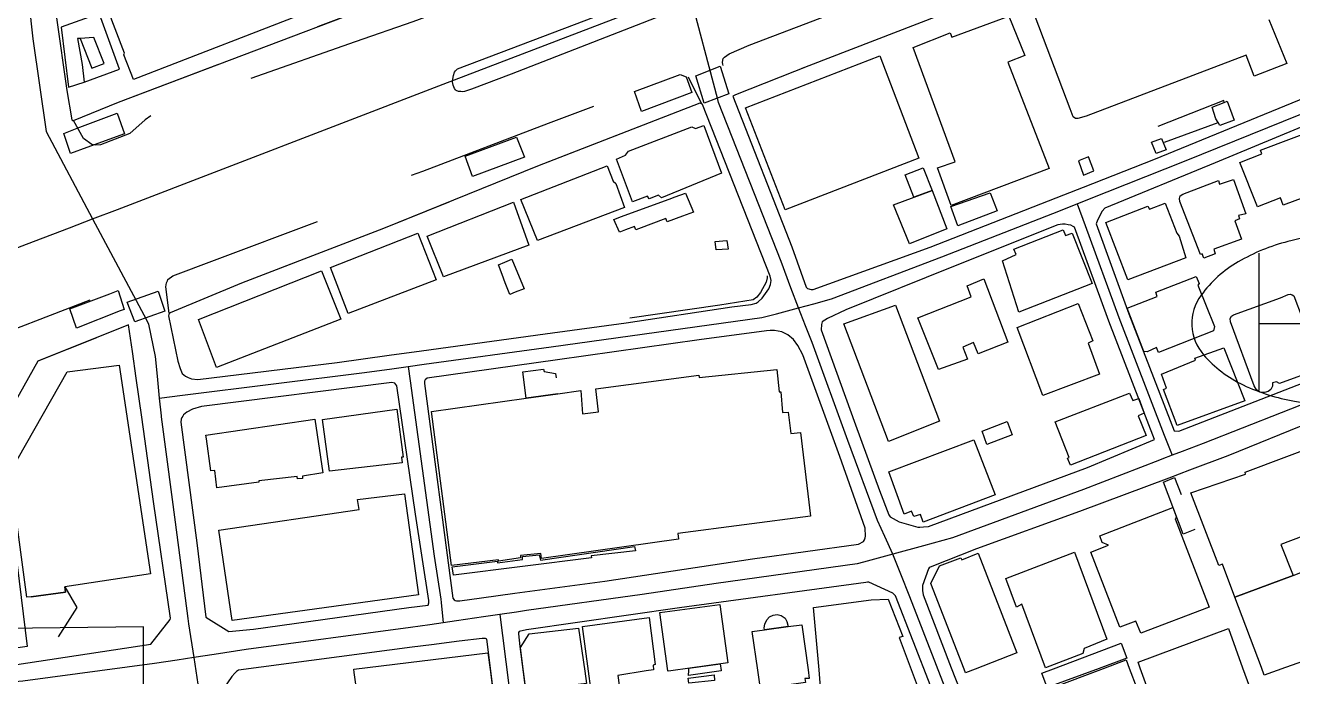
# Model space of a CAD drawing. Header units: millimetres. Extents: x 198785 to 203305, y 542885 to 545889.
# Drawn here: x 201255.7 to 201493.1, y 543741.1 to 543863.1 of the extents above; entities that cross this region are included whole.
import ezdxf

# ---------------------------------------------------------------- set-up
doc = ezdxf.new("R2010")
doc.units = ezdxf.units.MM
for name, pattern in [('FENCE_25K', [54.3, 28.7, -9.2, -16.4]), ('HIDDEN_BULD_25K', [28.8, 18.4, -10.4]), ('HIDDEN_IN_25K', [56.5, 36.5, -20])]:
    doc.linetypes.add(name, pattern=pattern)
for name, color, linetype in [('A0013114', 253, 'Continuous'), ('A0013117', 253, 'Continuous'), ('A0023214', 253, 'Continuous'), ('A0023217', 253, 'Continuous'), ('A0033324', 253, 'Continuous'), ('A0043325', 253, 'Continuous'), ('A0151224', 253, 'Continuous'), ('B0014111', 253, 'Continuous'), ('B0014112', 253, 'Continuous'), ('B0014113', 253, 'Continuous'), ('B0014116', 253, 'Continuous'), ('B0014511', 253, 'Continuous'), ('B0014611', 253, 'Continuous'), ('B0024120', 253, 'Continuous'), ('C0076117', 253, 'Continuous'), ('C0523121', 253, 'Continuous')]:
    doc.layers.add(name, color=color, linetype=linetype)

# ---------------------------------------------------------------- blocks, each defined once
blk = doc.blocks.new('B0014511')
at = {"layer": 'B0014511'}
blk.add_lwpolyline([(-31.17, -1.27, 0.169014), (-29, -6.77, 0.105159), (-21.57, -12.43, 0.067248), (-11.97, -15.47, 0.053397), (0.67, -16.3, 0.053397), (13.19, -14.44, 0.067248), (22.51, -10.63, 0.105159), (29.45, -4.38, 0.169014), (31.17, 1.27, 0.169014), (29, 6.77, 0.105159), (21.57, 12.43, 0.067248), (11.97, 15.47, 0.053397), (-0.67, 16.3, 0.053397), (-13.19, 14.44, 0.067248), (-22.51, 10.63, 0.105159), (-29.45, 4.38, 0.169014)], format="xyb", close=True, dxfattribs=at)
for points in [[(-18.64, 12.26), (-18.64, -13.46)], [(16.58, 13.62), (16.58, -13.46)], [(-18.64, -0.94), (16.58, -0.94)]]:
    blk.add_lwpolyline(points, dxfattribs=at)
blk = doc.blocks.new('B0014611')
at = {"layer": 'B0014611'}
blk.add_lwpolyline([(-30.95, -23.84), (0, -36.34), (31.55, -23.84), (31.55, 26.16), (-30.95, 25.41)], close=True, dxfattribs=at)
for points in [[(0, 15.91), (0, -17.6)], [(-20.65, 0), (19.64, 0)]]:
    blk.add_lwpolyline(points, dxfattribs=at)

msp = doc.modelspace()

# ---------------------------------------------------------------- linework, layer by layer
at = {"layer": 'A0013114'}
for points in [[(201264.74, 543845.29), (201273.18, 543848.76), (201345.79, 543876.26), (201371.34, 543885.67), (201371.55, 543885.9)], [(201486.11, 543887.27), (201485.54, 543887.49), (201485.13, 543887.49), (201454.05, 543875.29), (201435.04, 543868.13), (201402.47, 543855.52), (201388.72, 543850.13), (201388.22, 543849.87)], [(201382.09, 543848.54), (201351.67, 543836.77), (201322.84, 543825.06), (201296.22, 543814.84), (201282.86, 543809.28), (201282.7, 543809.1)], [(201275.09, 543807.03), (201258.08, 543800.23), (201247.86, 543782.04), (201234.79, 543758.37), (201234.78, 543758.07), (201237.18, 543741.81)]]:
    msp.add_lwpolyline(points, dxfattribs=at)
at = {"layer": 'A0013117'}
for points in [[(201258.59, 543891.54), (201258.52, 543891.29), (201258.46, 543890.95), (201258.45, 543890.68), (201259.79, 543878.49), (201261.57, 543864.52), (201263.54, 543850.95), (201264.43, 543845.43), (201264.56, 543845.32), (201264.74, 543845.29)], [(201388.22, 543849.87), (201399.28, 543821.65), (201401.99, 543814.08), (201402.25, 543813.82), (201402.95, 543813.62), (201403.32, 543813.64), (201425.23, 543821.57), (201450.22, 543831.38), (201453.95, 543832.84), (201467.1, 543838), (201499.55, 543851.31), (201499.72, 543851.87), (201486.11, 543887.27)], [(201282.7, 543809.1), (201282.6, 543808.95), (201282.58, 543808.69), (201284.32, 543800.2), (201284.74, 543798.85), (201285.09, 543797.91), (201285.76, 543797.41), (201286.25, 543797.15), (201286.86, 543796.91), (201288.06, 543796.78), (201314.15, 543799.99), (201323.88, 543801.34), (201329.91, 543802.17), (201353.09, 543805.37), (201368.29, 543807.38), (201388.09, 543810.42), (201391.69, 543810.81), (201392.65, 543811.09), (201393.02, 543811.31), (201393.74, 543812.03), (201395.02, 543813.77), (201395.33, 543814.56), (201395.4, 543815.32), (201395.27, 543816.15), (201382.59, 543848.28), (201382.35, 543848.41), (201382.09, 543848.54)], [(201497.91, 543845.22), (201497.41, 543845.2), (201478.58, 543837.37), (201457.93, 543828.88), (201457.45, 543828.31), (201456.56, 543826.66), (201456.29, 543825.93), (201462.42, 543809.11), (201470.9, 543787.15), (201471.79, 543787.11), (201505.97, 543800.39), (201513.51, 543803.12), (201513.84, 543803.37), (201516.44, 543808.57), (201516.55, 543809.03), (201513.47, 543816.88), (201503.76, 543842.28), (201503.25, 543842.58), (201502.29, 543843.08), (201498.34, 543845.16), (201497.91, 543845.22)], [(201449.97, 543825.89), (201449.14, 543825.76), (201429.56, 543817.97), (201409.42, 543809.81), (201405.95, 543808.24), (201404.99, 543807.56), (201404.87, 543807.12), (201404.81, 543806.12), (201411.23, 543788.28), (201415.71, 543776.01), (201417.47, 543771.43), (201417.58, 543771.22), (201417.72, 543771.09), (201419.4, 543770.13), (201422.91, 543769.14), (201423.3, 543769.14), (201423.95, 543769.16), (201424.88, 543769.22), (201454.67, 543780.28), (201467.22, 543785.56), (201458.68, 543807.71), (201452.25, 543825.31), (201451.98, 543825.48), (201451.58, 543825.67), (201451.08, 543825.78), (201450.51, 543825.87), (201449.97, 543825.89)], [(201237.18, 543741.81), (201251.27, 543742.98), (201279.26, 543747.2), (201282.89, 543751.8), (201282.9, 543752.11), (201279.74, 543773.95), (201277.53, 543789.71), (201276.5, 543797.04), (201275.8, 543802.05), (201275.09, 543807.03)], [(201395.25, 543805.97), (201394.56, 543805.93), (201381.93, 543804.23), (201355.4, 543800.45), (201330.98, 543797.06), (201330.62, 543796.71), (201330.53, 543796.49), (201330.51, 543796.06), (201335.82, 543755.85), (201336.03, 543755.52), (201336.27, 543755.36), (201336.5, 543755.33), (201337.12, 543755.34), (201341.17, 543755.89), (201347.41, 543756.74), (201364.3, 543759.03), (201391.95, 543763.19), (201411.79, 543765.92), (201412.72, 543766.42), (201412.9, 543766.75), (201413.03, 543767.15), (201413.11, 543767.43), (201413.03, 543768.91), (201408.31, 543782.39), (201401.35, 543801.38), (201400.42, 543803.14), (201399.64, 543804.26), (201398.52, 543805.16), (201397.42, 543805.72), (201396.04, 543805.94), (201395.25, 543805.97)], [(201324.39, 543796.25), (201288.75, 543791.75), (201287.08, 543791.23), (201285.96, 543790.69), (201285.39, 543790.2), (201285.21, 543789.93), (201285.06, 543789.7), (201284.94, 543789.36), (201284.88, 543788.8), (201287.88, 543766.2), (201289.53, 543752.24), (201293.86, 543749.59), (201298.48, 543750.02), (201327.58, 543754.05), (201331.16, 543754.54), (201331.33, 543754.95), (201331.3, 543755.42), (201328.8, 543771.55), (201325.29, 543795.62), (201324.95, 543796.12), (201324.39, 543796.25)], [(201512.27, 543795.23), (201480.95, 543782.46), (201473.78, 543779.78), (201469.88, 543778.32), (201453.2, 543772.08), (201433.87, 543765.05), (201425.22, 543761.65), (201425.04, 543761.53), (201424.87, 543761.3), (201423.77, 543758.21), (201423.79, 543757.28), (201423.89, 543756.42), (201429.16, 543742.78), (201437.05, 543722.69), (201439.96, 543715.8), (201440.25, 543715.46), (201441.12, 543715.15), (201441.31, 543715.13), (201467.76, 543725.23), (201487.29, 543732.44), (201490.94, 543734.06), (201491.86, 543734.47), (201508.67, 543741.32)], [(201428.65, 543730.81), (201418.74, 543756.28), (201418.55, 543756.48), (201418.2, 543756.76), (201413.7, 543758.83), (201413.48, 543758.85), (201413.15, 543758.79), (201378.26, 543754.01), (201349.63, 543749.91), (201348.21, 543749.61), (201348.08, 543749.4), (201348.08, 543749.13), (201348.38, 543746.75), (201351.09, 543725.58)], [(201341.32, 543748.3), (201337, 543747.75), (201331.84, 543747.09), (201328.22, 543746.63), (201295.65, 543742.36), (201295.32, 543742.12), (201294.97, 543741.79), (201294.4, 543741.14), (201292.68, 543738.6)], [(201345.14, 543724.79), (201342.15, 543748.16), (201341.93, 543748.25), (201341.32, 543748.3)]]:
    msp.add_lwpolyline(points, dxfattribs=at)
at = {"layer": 'A0023214'}
msp.add_lwpolyline([(201212.76, 543805.57), (201255.93, 543822.11), (201264.02, 543825.21), (201268.33, 543826.87), (201272.99, 543828.66), (201333.98, 543852.09), (201376.48, 543868.42), (201379.98, 543869.77), (201383.17, 543870.99), (201400.08, 543877.49), (201474.68, 543906.16), (201479.28, 543907.93)], dxfattribs=at)
at = {"layer": 'A0023217'}
for points in [[(201400.53, 543810.22), (201399.13, 543813.95), (201397.28, 543818.9), (201385.56, 543848.69), (201385.41, 543849.26), (201379.98, 543869.77), (201375.7, 543885.92), (201375.39, 543886.74), (201366.33, 543910.83), (201359.52, 543929.31), (201359.3, 543929.82), (201356.63, 543936.07), (201354.01, 543942.19), (201353.7, 543942.66), (201351.16, 543946.45), (201341.8, 543961.47), (201337.93, 543967.67), (201325.71, 543987.38), (201306.02, 544021.02), (201304.25, 544024.42), (201303.34, 544027.87)], [(201261.36, 544017.08), (201262.17, 544013.48), (201257.23, 543961.02), (201256.18, 543949.95), (201255.19, 543936.69), (201254.02, 543924.5), (201253.68, 543921.8), (201252.66, 543911.62), (201252.03, 543904.67), (201252.05, 543904.51), (201253.09, 543897.32), (201253.96, 543889.56), (201257.17, 543860.62), (201259.62, 543843.22), (201268.33, 543826.87), (201278.42, 543807.94), (201278.82, 543807.18), (201280.06, 543801.12), (201280.42, 543797.44), (201280.82, 543793.32)], [(201452.77, 543829.7), (201454.75, 543830.49), (201472.84, 543837.69), (201500.81, 543848.99), (201503.2, 543849.96)], [(201400.53, 543810.22), (201403.42, 543810.98), (201406.75, 543811.87), (201427.39, 543819.77), (201449.65, 543828.46), (201451.01, 543829), (201452.77, 543829.7)], [(201452.77, 543829.7), (201454.26, 543825.62), (201460.55, 543808.41), (201469.06, 543786.35), (201470.51, 543782.59)], [(201327.43, 543799.22), (201330.44, 543799.63), (201354.25, 543802.91), (201393.67, 543808.39), (201396.41, 543809.12), (201400.53, 543810.22)], [(201418.24, 543764.07), (201416.72, 543767.35), (201415.32, 543770.39), (201409.77, 543785.33), (201403.08, 543803.75), (201401.88, 543806.81), (201400.53, 543810.22)], [(201521.69, 543802.66), (201517.99, 543801.2), (201512.89, 543799.18), (201476.37, 543784.78), (201472.4, 543783.3), (201470.51, 543782.59)], [(201280.82, 543793.32), (201285.15, 543793.86), (201319.27, 543798.12), (201324.4, 543798.81), (201327.43, 543799.22)], [(201327.43, 543799.22), (201327.8, 543796.56), (201332.31, 543763.7), (201333.56, 543755.63), (201333.62, 543755.03), (201333.98, 543751.21)], [(201280.82, 543793.32), (201281.15, 543789.98), (201281.17, 543789.81), (201282.31, 543781.37), (201283.81, 543770.08), (201286.19, 543752.02), (201286.32, 543751.01), (201287.28, 543744.69)], [(201470.51, 543782.59), (201468.58, 543781.87), (201468.14, 543781.7), (201453.94, 543776.18), (201429.38, 543767.13), (201423.99, 543765.65), (201418.24, 543764.07)], [(201418.24, 543764.07), (201412.7, 543762.55), (201411.53, 543762.23), (201385.1, 543758.6), (201371.28, 543756.52), (201349.62, 543753.5), (201347.73, 543753.22), (201344.58, 543752.76)], [(201438.68, 543711.98), (201437.7, 543714.25), (201434.95, 543720.67), (201428.91, 543736.79), (201421.43, 543756.05), (201419.74, 543760.31), (201418.24, 543764.07)], [(201333.98, 543751.21), (201331.5, 543750.85), (201327.9, 543750.34), (201297.07, 543746.19), (201291.08, 543745.27), (201287.28, 543744.69)], [(201344.58, 543752.76), (201341.53, 543752.31), (201336.52, 543751.58), (201333.98, 543751.21)], [(201344.58, 543752.76), (201345.08, 543748.84), (201348.11, 543725.18), (201350.87, 543704.71), (201351, 543703.74), (201351.36, 543700.94)], [(201287.28, 543744.69), (201284.2, 543744.21), (201279.93, 543743.56), (201255.3, 543740.3), (201237.82, 543738.76), (201222.41, 543737.4)], [(201287.28, 543744.69), (201288.41, 543737.2), (201291.07, 543719.68), (201300.91, 543650.01), (201301.56, 543645.37)]]:
    msp.add_lwpolyline(points, dxfattribs=at)
at = {"layer": 'A0033324', "linetype": 'HIDDEN_IN_25K', "flags": 128}
for points in [[(201485.26, 543889.06), (201486.11, 543887.27), (201485.54, 543887.49), (201485.13, 543887.49), (201454.05, 543875.29), (201435.04, 543868.13), (201402.47, 543855.52), (201388.72, 543850.13), (201388.22, 543849.87), (201386.36, 543855.87), (201386.34, 543856.18), (201386.38, 543856.59), (201386.47, 543856.92), (201386.71, 543857.16), (201387.56, 543857.77), (201391.32, 543859.41), (201433.46, 543875.53), (201477.18, 543892.25), (201478.1, 543892.48), (201479.34, 543892.46), (201479.76, 543892.44), (201480.56, 543892.27), (201481.76, 543891.76), (201484.43, 543889.91), (201485.26, 543889.06)], [(201269.82, 543840.77), (201268.8, 543840.67), (201268.18, 543840.78), (201266.61, 543841.91), (201264.74, 543845.29), (201273.18, 543848.76), (201345.79, 543876.26), (201371.34, 543885.67), (201372.09, 543882.27), (201372.12, 543882.06), (201372.33, 543881.17), (201372.37, 543880.82), (201372.3, 543880.57), (201372.12, 543880.32), (201371.63, 543879.92), (201370.38, 543879.34), (201338.04, 543867.41), (201328.31, 543863.79), (201317.53, 543860.03), (201281.88, 543847.58), (201279.85, 543846.56), (201278.21, 543845.45), (201277, 543844.39), (201275.93, 543843.43), (201275.33, 543842.88), (201269.82, 543840.77)], [(201379.86, 543853.49), (201382.35, 543848.41), (201382.09, 543848.54), (201351.67, 543836.77), (201322.84, 543825.06), (201296.22, 543814.84), (201282.86, 543809.28), (201282.7, 543809.1), (201282.03, 543814.15), (201282.16, 543814.89), (201282.34, 543815.24), (201282.45, 543815.5), (201283.36, 543816.2), (201291.15, 543819.12), (201318.52, 543829.4), (201319.67, 543830.12), (201320.62, 543831.17), (201321.86, 543832.57), (201322.32, 543832.87), (201330.16, 543835.84), (201353.74, 543844.8), (201378.29, 543854.06), (201378.61, 543854.06), (201379.86, 543853.49)], [(201237.18, 543741.81), (201232.27, 543741.24), (201232.02, 543741.43), (201229.03, 543764.13), (201229.1, 543765.2), (201229.38, 543767.42), (201229.54, 543768.27), (201230.47, 543770.37), (201241.21, 543788.58), (201243, 543791.62), (201251.12, 543804.89), (201251.53, 543805.37), (201251.84, 543805.55), (201253.04, 543805.98), (201273.55, 543813.88), (201274.12, 543813.81), (201275.09, 543807.03), (201258.08, 543800.23), (201247.86, 543782.04), (201234.79, 543758.37), (201234.78, 543758.07), (201237.18, 543741.81)]]:
    msp.add_lwpolyline(points, dxfattribs=at)
at = {"layer": 'A0043325'}
for points in [[(201387.49, 543850.3), (201382.91, 543848.58), (201381.3, 543853.65), (201385.87, 543855.49), (201387.49, 543850.3)], [(201281.86, 543809.58), (201276.24, 543807.57), (201274.83, 543811.26), (201280.63, 543813.35), (201281.86, 543809.58)]]:
    msp.add_lwpolyline(points, dxfattribs=at)
at = {"layer": 'A0151224'}
for points in [[(201380.56, 543850.54), (201371.15, 543846.99), (201369.83, 543850.71), (201378.37, 543853.94), (201379.49, 543853.47), (201380.56, 543850.54)], [(201267.25, 543840.23), (201264.23, 543839.13), (201262.98, 543842.9), (201265.45, 543843.85), (201272.91, 543846.71), (201274.34, 543842.83), (201267.25, 543840.23)], [(201349.26, 543838.45), (201339.52, 543834.82), (201338.1, 543838.64), (201347.74, 543842.2), (201349.26, 543838.45)], [(201273.51, 543809.62), (201265.31, 543806.41), (201264.07, 543810.01), (201271.55, 543812.85), (201273.14, 543813.45), (201274.27, 543809.92), (201273.51, 543809.62)]]:
    msp.add_lwpolyline(points, dxfattribs=at)
at = {"layer": 'B0014111'}
for points in [[(201296.98, 543900.82), (201301.82, 543887.58), (201302.38, 543887.75), (201303.57, 543884.44), (201303.52, 543884.14), (201304.95, 543880.63), (201310.53, 543866.35), (201276.01, 543852.97), (201274.19, 543857.6), (201274.3, 543857.9), (201263.01, 543887.44), (201296.98, 543900.82)], [(201439.96, 543864.84), (201442.94, 543857.46), (201439.75, 543856.22), (201447.52, 543836.33), (201429.15, 543829.41), (201426.61, 543836.43), (201429.86, 543837.54), (201422.02, 543859.01), (201428.94, 543861.73), (201429.26, 543860.93), (201439.96, 543864.84)], [(201488.63, 543864.21), (201491.98, 543856.01), (201485.88, 543853.61), (201484.39, 543857.56), (201454.43, 543846.13), (201452.87, 543845.65), (201452.44, 543845.68), (201452.01, 543845.98), (201451.4, 543847.48), (201444.16, 543866.6)], [(201423.09, 543838.22), (201398.04, 543828.56), (201390.6, 543847.65), (201415.78, 543857.45), (201423.09, 543838.22)], [(201382.83, 543844.34), (201386.1, 543835.45), (201374.89, 543830.83), (201374.32, 543831.29), (201372.55, 543830.61), (201372.27, 543831.15), (201369.43, 543830.06), (201366.46, 543838.06), (201368.16, 543838.82), (201368.69, 543839.55), (201380.54, 543844.13), (201381.26, 543843.79), (201382.83, 543844.34)], [(201367.97, 543829.03), (201351.65, 543822.83), (201348.57, 543830.49), (201364.74, 543836.81), (201365.82, 543833.92), (201366.32, 543833.49), (201367.97, 543829.03)], [(201482.04, 543834.24), (201484.31, 543827.85), (201482.96, 543827.48), (201483.15, 543826.86), (201482.26, 543826.48), (201483.54, 543823.1), (201478.35, 543821.2), (201478.58, 543820.31), (201476.46, 543819.52), (201476.15, 543820.34), (201475.85, 543820.23), (201471.99, 543830.14), (201471.93, 543830.67), (201472.03, 543831.18), (201472.51, 543831.48), (201479.22, 543834.09), (201479.41, 543833.36), (201482.04, 543834.24)], [(201378.81, 543827.38), (201375.98, 543826.33), (201375.69, 543826.93), (201370.61, 543825.01), (201370.08, 543824.81), (201369.81, 543825.46), (201368.16, 543824.81), (201367.21, 543824.43), (201367.02, 543824.36), (201365.97, 543826.78), (201366.14, 543826.84), (201367.21, 543827.24), (201376.3, 543830.57), (201377.46, 543831), (201379.36, 543831.7), (201380.89, 543828.15), (201378.81, 543827.38)], [(201428.3, 543825.02), (201421.35, 543822.23), (201418.35, 543829.53), (201425.56, 543832.22), (201428.3, 543825.02)], [(201437.76, 543828.38), (201430.38, 543825.6), (201429.1, 543829.22), (201436.44, 543831.73), (201437.76, 543828.38)], [(201350.04, 543821.93), (201334.06, 543816), (201330.98, 543823.62), (201347.19, 543830), (201350.04, 543821.93)], [(201469.22, 543829.82), (201471.43, 543824.21), (201471.85, 543823.65), (201473.11, 543819.6), (201462.26, 543815.43), (201458.11, 543826.18), (201466, 543829.28), (201466.31, 543828.67), (201469.22, 543829.82)], [(201332.7, 543815.47), (201316.2, 543809.13), (201312.9, 543817.78), (201329.23, 543824.19), (201332.7, 543815.47)], [(201450.12, 543824.84), (201450.58, 543823.79), (201451.81, 543824.17), (201455.55, 543814.79), (201441.84, 543809.4), (201438.73, 543819.02), (201441.33, 543820.18), (201440.88, 543821.2), (201450.12, 543824.84)], [(201314.84, 543808.09), (201291.56, 543799.04), (201288.17, 543808.01), (201311.2, 543817.17), (201314.84, 543808.09)], [(201439.74, 543803.8), (201434.17, 543801.57), (201433.31, 543803.72), (201431.33, 543802.87), (201432.18, 543800.59), (201426.77, 543798.67), (201422.93, 543808.37), (201432.91, 543812.25), (201432.13, 543814.34), (201435.27, 543815.64), (201439.74, 543803.8)], [(201478.26, 543805.91), (201467.97, 543801.82), (201467.63, 543802.8), (201465.88, 543801.98), (201465.22, 543802.04), (201462.12, 543810.12), (201467.73, 543812.36), (201467.46, 543813.14), (201475.03, 543816.08), (201475.61, 543814.79), (201475.37, 543814.48), (201478.45, 543806.74), (201478.26, 543805.91)], [(201497.83, 543798.67), (201490.65, 543796.04), (201490.09, 543796.35), (201489.3, 543796.17), (201489.32, 543795.56), (201489.04, 543794.92), (201488.53, 543794.54), (201487.81, 543794.35), (201486.97, 543794.42), (201486.33, 543794.88), (201485.91, 543795.63), (201481.43, 543807.6), (201481.4, 543808.21), (201481.62, 543808.64), (201482.01, 543808.9), (201490.81, 543812.08), (201492.27, 543812.68), (201492.64, 543812.76), (201492.99, 543812.67), (201493.3, 543812.44), (201497.98, 543800.08), (201498.18, 543799.4), (201498.16, 543799), (201497.83, 543798.67)], [(201426.97, 543788.98), (201417.4, 543785.2), (201409.05, 543807.2), (201418.69, 543810.73), (201426.97, 543788.98)], [(201456.95, 543797.76), (201446.29, 543793.81), (201441.49, 543806.53), (201452.95, 543811.05), (201455.69, 543804.03), (201454.78, 543803.62), (201456.95, 543797.76)], [(201484.16, 543792.82), (201471.46, 543788.16), (201468.94, 543794.94), (201469.49, 543795.19), (201468.53, 543797.8), (201474.92, 543800.39), (201474.75, 543800.8), (201480.24, 543802.71), (201484.16, 543792.82)], [(201263.16, 543757.94), (201263.26, 543756.95), (201256.84, 543756.1), (201256.02, 543756), (201252.93, 543779.44), (201263.58, 543798.23), (201273.33, 543799.46), (201279.17, 543760.4), (201263.16, 543757.94)], [(201396.47, 543798.64), (201396.92, 543794.49), (201397.22, 543794.49), (201397.58, 543790.59), (201398.62, 543790.65), (201399.1, 543786.67), (201400.95, 543786.85), (201402.78, 543771.18), (201377.93, 543767.91), (201378.05, 543766.85), (201352.41, 543763.25), (201352.27, 543764.22), (201348.46, 543763.83), (201348.49, 543763.36), (201344.39, 543762.77), (201344.36, 543763.01), (201335.58, 543761.94), (201331.8, 543790.79), (201349.52, 543793.27), (201355.5, 543794.11), (201359.76, 543794.71), (201360.08, 543790.38), (201363.11, 543790.76), (201362.56, 543795.06), (201381.91, 543797.6), (201381.96, 543797.18), (201396.47, 543798.64)], [(201462.56, 543794.22), (201463.19, 543792.87), (201464.26, 543793.24), (201465.3, 543790.5), (201464.15, 543789.97), (201465.67, 543786.27), (201451.49, 543780.76), (201450.96, 543782.07), (201451.26, 543782.18), (201448.64, 543788.88), (201462.56, 543794.22)], [(201326.31, 543781.2), (201312.73, 543779.62), (201311.42, 543789.32), (201325.3, 543791.24), (201326.51, 543782.27), (201326.19, 543782.23), (201326.31, 543781.2)], [(201309.98, 543789.36), (201311.46, 543779.28), (201307.65, 543778.7), (201307.65, 543778.24), (201306.73, 543778.18), (201306.65, 543778.61), (201299.48, 543777.82), (201299.5, 543777.53), (201291.62, 543776.52), (201291.21, 543779.75), (201290.47, 543779.69), (201289.65, 543785.66), (201289.54, 543786.39), (201309.98, 543789.36)], [(201437.4, 543775.19), (201423.89, 543770.07), (201423.37, 543771.51), (201422.17, 543771.1), (201421.72, 543772.15), (201420.35, 543771.57), (201417.46, 543779.52), (201433.39, 543785.48), (201437.4, 543775.19)], [(201490.88, 543765.87), (201493.17, 543760.1), (201482.28, 543756.01), (201479.94, 543762.22), (201479.28, 543761.92), (201474.02, 543775.54), (201484.29, 543779.03), (201484.2, 543779.43), (201500.31, 543785.51), (201505.56, 543771.41), (201490.88, 543765.87)], [(201256.06, 543746.78), (201239.12, 543744.43), (201238.23, 543753.07), (201238.34, 543754.12), (201238.54, 543754.96), (201251.67, 543777.26), (201252.33, 543777.37), (201256.06, 543746.78)], [(201329.35, 543756.47), (201294.5, 543751.67), (201292.01, 543768.58), (201318.29, 543772.42), (201317.94, 543774.28), (201326.74, 543775.35), (201329.35, 543756.47)], [(201477.49, 543754.16), (201464.64, 543749.28), (201463.7, 543751.5), (201460.75, 543750.37), (201455.28, 543764.42), (201458.59, 543765.75), (201457.4, 543766.27), (201456.96, 543767.5), (201470.67, 543772.79), (201471.34, 543771.02), (201471.12, 543770.7), (201477.49, 543754.16)], [(201361.77, 543763.41), (201335.91, 543760.11), (201335.71, 543761.72), (201344.15, 543762.77), (201344.18, 543762.45), (201348.88, 543763.08), (201348.85, 543763.64), (201352, 543763.95), (201352.21, 543762.97), (201369.84, 543765.48), (201369.99, 543764.72), (201361.7, 543763.74), (201361.77, 543763.41)], [(201434.23, 543764.27), (201441.45, 543745.59), (201433.64, 543742.53), (201431.83, 543741.82), (201431.56, 543742.52), (201425.31, 543758.58), (201426.96, 543761.87), (201430.96, 543763.39), (201431.14, 543763.02), (201434.23, 543764.27)], [(201452.22, 543764.45), (201458.3, 543748.17), (201454.04, 543746.42), (201453.83, 543745.48), (201446.82, 543742.77), (201442.4, 543754.69), (201441.4, 543754.16), (201439.37, 543759.52), (201452.22, 543764.45)], [(201496.48, 543761.4), (201499.3, 543753.64), (201499.85, 543753.85), (201501.09, 543751.07), (201501.71, 543748.03), (201499.09, 543746.99), (201499.56, 543745.6), (201491.79, 543742.84), (201487.78, 543741.42), (201487.25, 543742.82), (201482.28, 543756), (201493.17, 543760.09), (201496.48, 543761.4)], [(201414.59, 543729.41), (201407.4, 543726.95), (201405.72, 543731.21), (201406.31, 543731.52), (201405.01, 543734.96), (201405.56, 543735.22), (201404.82, 543737.54), (201404.4, 543742.38), (201403.38, 543754.06), (201414.14, 543755.5), (201417.35, 543755.64), (201420.06, 543748.63), (201419.41, 543748.43), (201421.65, 543742.47), (201423.15, 543738.49), (201414.53, 543734.96), (201414.76, 543734.24), (201413.94, 543733.79), (201415.05, 543731.22), (201414.01, 543730.94), (201414.59, 543729.41)], [(201376.61, 543742.23), (201376.11, 543742.16), (201376.1, 543742.23), (201374.58, 543753.16), (201385.81, 543754.65), (201387.32, 543743.73), (201376.61, 543742.23)], [(201366.96, 543739.5), (201361.63, 543738.91), (201361.2, 543742.15), (201360.1, 543750.49), (201372.58, 543752.19), (201373.69, 543743.39), (201373.32, 543743.29), (201373.37, 543742.43), (201371.99, 543742.2), (201366.73, 543741.34), (201366.96, 543739.5)], [(201401.85, 543740.03), (201393.43, 543738.82), (201392.93, 543742.32), (201391.89, 543749.57), (201394.19, 543749.89), (201398.62, 543750.5), (201401.17, 543750.85), (201402.33, 543742.37), (201402.55, 543740.78), (201401.73, 543740.75), (201401.85, 543740.03)], [(201360.86, 543739.87), (201353.59, 543738.98), (201352.67, 543738.86), (201352.61, 543739.11), (201349.48, 543738.77), (201349.06, 543742.08), (201348.48, 543746.6), (201350.12, 543749.15), (201359.36, 543750.22), (201360.53, 543742.14), (201360.86, 543739.87)], [(201486.56, 543734.99), (201469.68, 543728.64), (201464.57, 543742.7), (201464.16, 543743.81), (201481.06, 543750.15), (201483.73, 543742.8), (201486.56, 543734.99)], [(201456.85, 543742.66), (201447.11, 543739.08), (201446.15, 543741.8), (201448.29, 543742.61), (201460.97, 543747.4), (201462.05, 543744.56), (201456.85, 543742.66)], [(201323.66, 543733.44), (201318.66, 543732.81), (201317.34, 543741.91), (201317.25, 543742.55), (201342.39, 543745.57), (201342.85, 543742.05), (201343.63, 543735.96), (201323.66, 543733.44)]]:
    msp.add_lwpolyline(points, dxfattribs=at)
at = {"layer": 'B0014112'}
msp.add_lwpolyline([(201495.17, 543830.87), (201491.31, 543829.42), (201490.84, 543830.84), (201486.49, 543829.15), (201483.23, 543837.43), (201487.32, 543839.05), (201487.1, 543839.72), (201499.17, 543844.28), (201502.04, 543837.23), (201498.75, 543835.89), (201498.81, 543834.09), (201494.61, 543832.37), (201495.17, 543830.87)], dxfattribs=at)
at = {"layer": 'B0014113'}
msp.add_lwpolyline([(201468.25, 543727.7), (201454.27, 543722.33), (201454.02, 543722.93), (201453.71, 543722.8), (201448.39, 543736.55), (201448.74, 543736.68), (201447.86, 543738.94), (201457.69, 543742.66), (201461.89, 543744.25), (201462.49, 543742.69), (201468.25, 543727.7)], dxfattribs=at)
at = {"layer": 'B0014116', "linetype": 'HIDDEN_BULD_25K', "flags": 128}
for points in [[(201469.43, 543839.83), (201467.54, 543839.12), (201466.69, 543841.25), (201468.53, 543841.94), (201469.43, 543839.83)], [(201425.56, 543832.22), (201422.17, 543830.97), (201420.5, 543835.12), (201423.88, 543836.45), (201425.56, 543832.22)], [(201387.38, 543821.23), (201385.14, 543821.08), (201384.97, 543822.62), (201387.12, 543822.82), (201387.38, 543821.23)], [(201347.49, 543813.13), (201346.46, 543812.71), (201345.63, 543814.91), (201345.06, 543816.43), (201344.37, 543818.27), (201345.56, 543818.76), (201346.88, 543819.3), (201349.16, 543813.79), (201347.49, 543813.13)], [(201355.5, 543794.13), (201349.52, 543793.28), (201348.92, 543798.25), (201352.8, 543798.73), (201352.9, 543798.28), (201355.04, 543797.92), (201355.5, 543794.13)], [(201440.55, 543786.4), (201435.85, 543784.62), (201434.92, 543787.08), (201439.63, 543788.94), (201440.55, 543786.4)], [(201474.75, 543768.67), (201472.61, 543767.81), (201468.93, 543777.57), (201470.99, 543778.44), (201474.75, 543768.67)], [(201256.84, 543756.1), (201263.26, 543756.95), (201263.16, 543757.94), (201265.36, 543754.08), (201261.79, 543748.39), (201259.18, 543750.11), (201257.15, 543753.83), (201256.84, 543756.1)], [(201398.62, 543750.51), (201394.19, 543749.9), (201394.14, 543750.27), (201394.25, 543750.96), (201394.61, 543751.74), (201395.14, 543752.36), (201395.8, 543752.64), (201396.55, 543752.74), (201397.33, 543752.55), (201398.05, 543752.07), (201398.38, 543751.46), (201398.62, 543750.51)], [(201386.06, 543742.22), (201379.94, 543741.36), (201380, 543742.25), (201380.04, 543742.69), (201385.89, 543743.51), (201386.05, 543742.28), (201386.06, 543742.22)], [(201384.82, 543740.43), (201380.04, 543739.93), (201379.88, 543740.85), (201384.74, 543741.44), (201384.82, 543740.43)]]:
    msp.add_lwpolyline(points, dxfattribs=at)
at = {"layer": 'B0024120', "linetype": 'FENCE_25K', "flags": 128}
msp.add_lwpolyline([(201394.7, 543816.2), (201394.7, 543815.85), (201394.52, 543815), (201393.45, 543813.1), (201392.75, 543812.23), (201392.08, 543811.73), (201385.79, 543810.72), (201352.47, 543805.88), (201352.21, 543806.09)], dxfattribs=at)
at = {"layer": 'C0076117'}
for points in [[(201266.74, 543852.47), (201273.39, 543854.94), (201269.6, 543865.24), (201269.44, 543865.28), (201262.46, 543862.82), (201263.84, 543851.52), (201266.74, 543852.47)], [(201266.04, 543860.69), (201265.52, 543860.66), (201266.37, 543855.81), (201266.74, 543852.47)], [(201266.04, 543860.69), (201268.22, 543855.12), (201270.53, 543855.99), (201268.57, 543860.85), (201266.04, 543860.69)], [(201480.3, 543848.69), (201480.19, 543849.05), (201476.11, 543847.4), (201467.84, 543844.16)], [(201479.13, 543844.94), (201478.71, 543845.61), (201478.02, 543847.83), (201480.3, 543848.69)], [(201480.3, 543848.69), (201480.84, 543848.9), (201482.15, 543845.34), (201479.48, 543844.36), (201479.13, 543844.94)], [(201469.11, 543841.23), (201479.13, 543844.94)], [(201454.86, 543838.47), (201452.96, 543837.76), (201453.95, 543835.06), (201455.86, 543835.85), (201454.86, 543838.47)]]:
    msp.add_lwpolyline(points, dxfattribs=at)
at = {"layer": 'C0523121'}
for points in [[(201337.58, 543850.69), (201337.3, 543850.71), (201336.86, 543850.75), (201336.46, 543850.9), (201336.28, 543851.06), (201336.15, 543851.27), (201335.85, 543851.94), (201335.76, 543852.54), (201335.85, 543853.44), (201335.93, 543853.75), (201336.13, 543854.34), (201336.31, 543854.61), (201336.71, 543854.96), (201370.47, 543867.78)], [(201377.2, 543865.87), (201357.49, 543858.14), (201346.72, 543854.01), (201339.29, 543851.17), (201338.02, 543850.71), (201337.58, 543850.69)]]:
    msp.add_lwpolyline(points, dxfattribs=at)

# ---------------------------------------------------------------- block references
at = {"layer": 'B0014511'}
msp.add_blockref('B0014511', (201505.41, 543808.2), dxfattribs=at)
at = {"layer": 'B0014611'}
msp.add_blockref('B0014611', (201246.3, 543724.27), dxfattribs=at)

doc.saveas('drawing.dxf')
